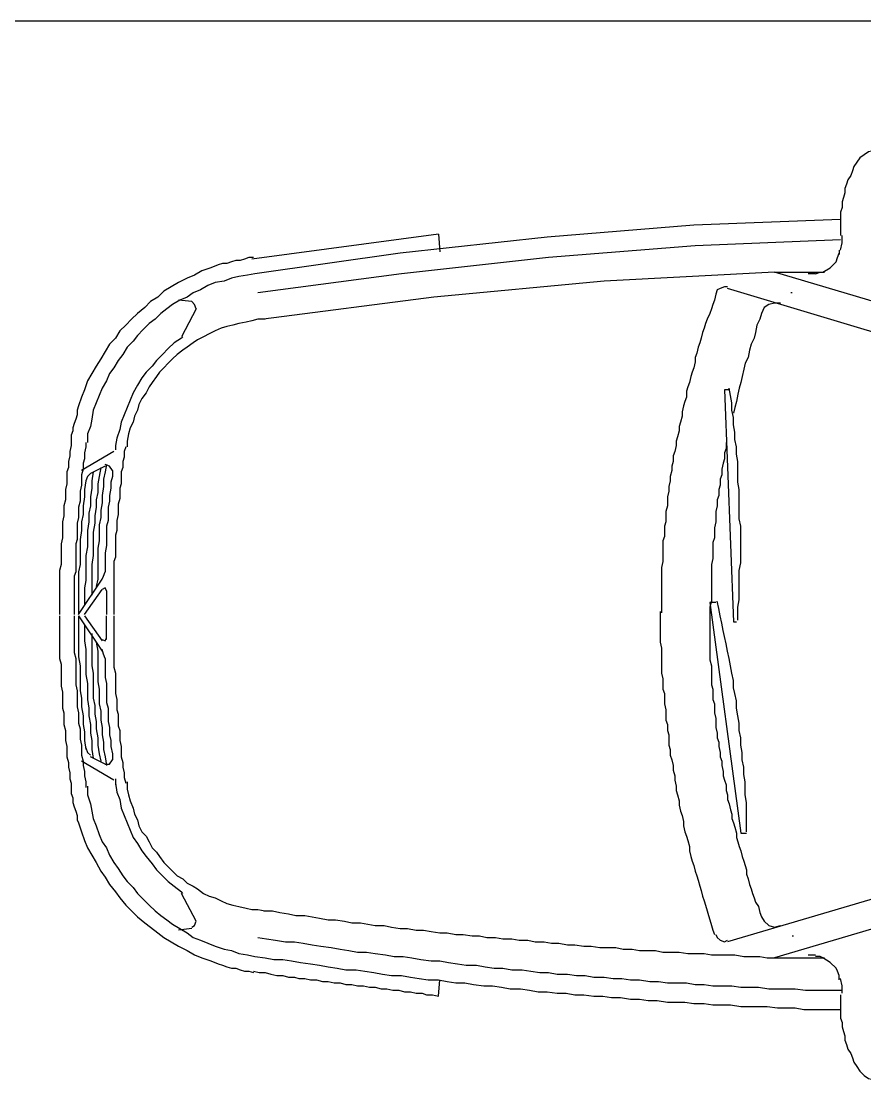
# Model space of a CAD drawing. Header units: millimetres. Extents: x 2273 to 2522, y 1034 to 1187.
# Drawn here: x 2414.89 to 2416.58, y 1158.545 to 1160.665 of the extents above; entities that cross this region are included whole.
import ezdxf

# ---------------------------------------------------------------- set-up
doc = ezdxf.new("R2010")
doc.units = ezdxf.units.MM
doc.layers.add('LAYER8', color=8, linetype='Continuous')

msp = doc.modelspace()

# ---------------------------------------------------------------- linework, layer by layer
at = {"layer": 'LAYER8', "color": 0, "linetype": 'Continuous'}
for points in [[(2419.6048, 1160.6654), (2414.6048, 1160.6654)], [(2416.599, 1160.4066), (2416.5872, 1160.4037), (2416.5784, 1160.3978), (2416.5695, 1160.3919), (2416.5637, 1160.3831)], [(2416.5637, 1160.3831), (2416.5578, 1160.3743), (2416.5548, 1160.3654), (2416.5519, 1160.3566), (2416.546, 1160.3478), (2416.5431, 1160.339), (2416.5401, 1160.3302), (2416.5401, 1160.3213), (2416.5372, 1160.3125), (2416.5342, 1160.3037), (2416.5342, 1160.2919), (2416.5313, 1160.2831), (2416.5313, 1160.2743), (2416.5313, 1160.2654), (2416.5313, 1160.2566), (2416.5313, 1160.2449), (2416.5313, 1160.236)], [(2416.5313, 1160.2684), (2416.2372, 1160.2566), (2415.9431, 1160.2331), (2415.649, 1160.2007), (2415.3578, 1160.1596)], [(2415.7254, 1160.239), (2415.3519, 1160.189)], [(2415.7254, 1160.239), (2415.7284, 1160.2037)], [(2416.5313, 1160.2272), (2416.2401, 1160.2154), (2415.946, 1160.1919), (2415.6519, 1160.1596), (2415.3637, 1160.1213)], [(2416.5313, 1160.2066), (2416.5342, 1160.2213), (2416.5342, 1160.236)], [(2416.4813, 1160.1596), (2416.4901, 1160.1625), (2416.496, 1160.1625), (2416.5107, 1160.1713), (2416.5225, 1160.1831), (2416.5254, 1160.1919), (2416.5284, 1160.2007)], [(2416.5284, 1160.2066), (2416.5284, 1160.1978)], [(2415.3548, 1160.1919), (2415.346, 1160.1919), (2415.3372, 1160.189), (2415.3284, 1160.186), (2415.3195, 1160.186), (2415.3107, 1160.1831), (2415.3019, 1160.1802), (2415.2931, 1160.1802), (2415.2842, 1160.1772), (2415.2695, 1160.1713), (2415.2519, 1160.1654), (2415.2372, 1160.1566), (2415.2225, 1160.1507), (2415.2048, 1160.1419), (2415.1901, 1160.1331), (2415.1754, 1160.1243), (2415.1637, 1160.1125), (2415.149, 1160.1037), (2415.1372, 1160.0919), (2415.1225, 1160.0802), (2415.1107, 1160.0684), (2415.099, 1160.0566), (2415.0872, 1160.0449), (2415.0784, 1160.0302), (2415.0666, 1160.0184), (2415.0578, 1160.0037), (2415.049, 1159.989), (2415.0401, 1159.9743), (2415.0313, 1159.9596), (2415.0225, 1159.9449), (2415.0166, 1159.9272), (2415.0107, 1159.9125), (2415.0048, 1159.8949), (2415.0019, 1159.886), (2415.0019, 1159.8772), (2414.999, 1159.8684), (2414.996, 1159.8596), (2414.9931, 1159.8507), (2414.9931, 1159.8449), (2414.9901, 1159.836), (2414.9901, 1159.8272)], [(2415.3578, 1160.1596), (2415.3431, 1160.1566), (2415.3254, 1160.1537), (2415.3107, 1160.1507), (2415.296, 1160.1449), (2415.2784, 1160.1419), (2415.2637, 1160.136), (2415.249, 1160.1272), (2415.2342, 1160.1213), (2415.2225, 1160.1125), (2415.2078, 1160.1066), (2415.1931, 1160.0978), (2415.1813, 1160.089), (2415.1695, 1160.0802), (2415.1578, 1160.0684), (2415.146, 1160.0596), (2415.1342, 1160.0478), (2415.1225, 1160.036), (2415.1137, 1160.0243), (2415.1019, 1160.0125), (2415.0931, 1159.9978), (2415.0842, 1159.986), (2415.0754, 1159.9713), (2415.0666, 1159.9596), (2415.0607, 1159.9449), (2415.0519, 1159.9302), (2415.046, 1159.9154), (2415.0401, 1159.9007), (2415.0342, 1159.886), (2415.0313, 1159.8684), (2415.0284, 1159.8537), (2415.0225, 1159.839), (2415.0225, 1159.8213)], [(2416.399, 1160.1625), (2416.0578, 1160.1449), (2415.7166, 1160.1125), (2415.3754, 1160.0684)], [(2416.9342, 1160.0037), (2416.399, 1160.1625), (2416.499, 1160.1625)], [(2416.4813, 1160.1596), (2416.4666, 1160.1596)], [(2416.3048, 1160.1331), (2416.299, 1160.1331), (2416.2901, 1160.1302), (2416.2842, 1160.1272), (2416.2813, 1160.1184)], [(2416.2813, 1160.1184), (2416.2784, 1160.1066), (2416.2754, 1160.0978), (2416.2725, 1160.089), (2416.2695, 1160.0802), (2416.2637, 1160.0684), (2416.2607, 1160.0596), (2416.2578, 1160.0507), (2416.2548, 1160.0419), (2416.2519, 1160.0302), (2416.249, 1160.0213), (2416.246, 1160.0125), (2416.2431, 1160.0007), (2416.2401, 1159.9919), (2416.2401, 1159.9831), (2416.2372, 1159.9713), (2416.2342, 1159.9625), (2416.2313, 1159.9537), (2416.2284, 1159.9419), (2416.2254, 1159.9331), (2416.2225, 1159.9243), (2416.2225, 1159.9125), (2416.2195, 1159.9037), (2416.2166, 1159.8949), (2416.2137, 1159.8831), (2416.2137, 1159.8743), (2416.2107, 1159.8625), (2416.2078, 1159.8537), (2416.2078, 1159.8449), (2416.2048, 1159.8331), (2416.2019, 1159.8243), (2416.2019, 1159.8154), (2416.199, 1159.8037), (2416.196, 1159.7949), (2416.196, 1159.7831), (2416.1931, 1159.7743), (2416.1931, 1159.7654), (2416.1901, 1159.7537), (2416.1901, 1159.7449), (2416.1872, 1159.7331), (2416.1872, 1159.7243), (2416.1842, 1159.7125), (2416.1842, 1159.7037), (2416.1842, 1159.6949), (2416.1813, 1159.6831), (2416.1813, 1159.6743), (2416.1813, 1159.6625), (2416.1784, 1159.6537), (2416.1784, 1159.6449), (2416.1784, 1159.6331), (2416.1754, 1159.6243), (2416.1754, 1159.6125), (2416.1754, 1159.6037), (2416.1754, 1159.5919), (2416.1754, 1159.5831), (2416.1725, 1159.5713), (2416.1725, 1159.5625), (2416.1725, 1159.5537), (2416.1725, 1159.5419), (2416.1725, 1159.5331), (2416.1725, 1159.5213), (2416.1725, 1159.5125), (2416.1725, 1159.5007), (2416.1725, 1159.4919), (2416.1725, 1159.4802)], [(2416.8637, 1159.9625), (2416.3048, 1160.1302)], [(2416.4342, 1160.1213), (2416.4313, 1160.1213)], [(2415.2313, 1160.1037), (2415.2048, 1160.1066)], [(2415.2401, 1160.089), (2415.2372, 1160.0978), (2415.2313, 1160.1037)], [(2416.4107, 1160.1007), (2416.399, 1160.1007), (2416.3872, 1160.0978), (2416.3784, 1160.0919), (2416.3725, 1160.0802)], [(2415.3784, 1160.0684), (2415.3637, 1160.0684), (2415.3519, 1160.0654), (2415.3401, 1160.0625), (2415.3254, 1160.0596), (2415.3137, 1160.0566), (2415.3019, 1160.0537), (2415.2901, 1160.0507), (2415.2784, 1160.0449), (2415.2666, 1160.039), (2415.2548, 1160.0331), (2415.2431, 1160.0272), (2415.2342, 1160.0213), (2415.2225, 1160.0125), (2415.2137, 1160.0066), (2415.2019, 1159.9978), (2415.1931, 1159.989), (2415.1842, 1159.9802), (2415.1754, 1159.9713), (2415.1666, 1159.9625), (2415.1607, 1159.9537), (2415.1519, 1159.9419), (2415.146, 1159.9331), (2415.1401, 1159.9213), (2415.1313, 1159.9096), (2415.1254, 1159.8978), (2415.1225, 1159.886), (2415.1166, 1159.8743), (2415.1137, 1159.8625), (2415.1078, 1159.8507), (2415.1048, 1159.839), (2415.1019, 1159.8243), (2415.1019, 1159.8125)], [(2415.2401, 1160.089), (2415.2107, 1160.0331)], [(2416.3725, 1160.0802), (2416.3695, 1160.0684), (2416.3637, 1160.0566), (2416.3607, 1160.0419), (2416.3578, 1160.0302), (2416.3519, 1160.0184), (2416.349, 1160.0066), (2416.346, 1159.9919), (2416.3401, 1159.9802), (2416.3372, 1159.9684), (2416.3342, 1159.9537), (2416.3313, 1159.9419), (2416.3284, 1159.9302), (2416.3254, 1159.9184), (2416.3225, 1159.9037), (2416.3195, 1159.8919), (2416.3166, 1159.8802)], [(2415.2107, 1160.0302), (2415.196, 1160.0213), (2415.1842, 1160.0096), (2415.1725, 1159.9978), (2415.1607, 1159.986), (2415.1519, 1159.9743), (2415.1401, 1159.9625), (2415.1313, 1159.9507), (2415.1225, 1159.936), (2415.1137, 1159.9213), (2415.1078, 1159.9066), (2415.1019, 1159.8919), (2415.096, 1159.8772), (2415.0901, 1159.8625), (2415.0872, 1159.8478), (2415.0813, 1159.8302), (2415.0784, 1159.8154)], [(2415.2107, 1160.0302), (2415.2137, 1160.0331)], [(2416.299, 1159.9272), (2416.3166, 1159.4625)], [(2416.3078, 1159.9272), (2416.299, 1159.9272)], [(2416.3254, 1159.4654), (2416.3254, 1159.4802), (2416.3254, 1159.4919), (2416.3284, 1159.5066), (2416.3284, 1159.5213), (2416.3284, 1159.536), (2416.3284, 1159.5507), (2416.3284, 1159.5654), (2416.3313, 1159.5802), (2416.3313, 1159.5949), (2416.3313, 1159.6096), (2416.3313, 1159.6243), (2416.3313, 1159.639), (2416.3313, 1159.6537), (2416.3284, 1159.6684), (2416.3284, 1159.6831), (2416.3284, 1159.6978), (2416.3284, 1159.7125), (2416.3284, 1159.7272), (2416.3254, 1159.7419), (2416.3254, 1159.7566), (2416.3254, 1159.7713), (2416.3254, 1159.7831), (2416.3225, 1159.7978), (2416.3225, 1159.8125), (2416.3195, 1159.8272), (2416.3195, 1159.8419), (2416.3166, 1159.8566), (2416.3166, 1159.8713), (2416.3137, 1159.886), (2416.3137, 1159.9007), (2416.3107, 1159.9154), (2416.3078, 1159.9302)], [(2414.9901, 1159.8272), (2414.9901, 1159.8154), (2414.9872, 1159.8037), (2414.9872, 1159.7949), (2414.9842, 1159.7831), (2414.9842, 1159.7713), (2414.9813, 1159.7625), (2414.9813, 1159.7507), (2414.9813, 1159.739), (2414.9784, 1159.7272), (2414.9784, 1159.7184), (2414.9784, 1159.7066), (2414.9754, 1159.6949), (2414.9754, 1159.686), (2414.9754, 1159.6743), (2414.9725, 1159.6625), (2414.9725, 1159.6507), (2414.9725, 1159.6419), (2414.9725, 1159.6302), (2414.9695, 1159.6184), (2414.9695, 1159.6096), (2414.9695, 1159.5978), (2414.9695, 1159.586), (2414.9695, 1159.5772), (2414.9666, 1159.5654), (2414.9666, 1159.5537), (2414.9666, 1159.5419), (2414.9666, 1159.5331), (2414.9666, 1159.5213), (2414.9666, 1159.5096), (2414.9666, 1159.4978), (2414.9666, 1159.489), (2414.9666, 1159.4772)], [(2415.0195, 1159.8213), (2415.0195, 1159.8125), (2415.0166, 1159.8007), (2415.0166, 1159.789), (2415.0137, 1159.7802), (2415.0137, 1159.7684), (2415.0107, 1159.7566), (2415.0107, 1159.7478), (2415.0107, 1159.736), (2415.0078, 1159.7243), (2415.0078, 1159.7154), (2415.0078, 1159.7037), (2415.0048, 1159.6919), (2415.0048, 1159.6831), (2415.0048, 1159.6713), (2415.0019, 1159.6596), (2415.0019, 1159.6507), (2415.0019, 1159.639), (2415.0019, 1159.6272), (2414.999, 1159.6184), (2414.999, 1159.6066), (2414.999, 1159.5949), (2414.999, 1159.586), (2414.999, 1159.5743), (2414.999, 1159.5625), (2414.996, 1159.5537), (2414.996, 1159.5419), (2414.996, 1159.5302), (2414.996, 1159.5213), (2414.996, 1159.5096), (2414.996, 1159.4978), (2414.996, 1159.489), (2414.996, 1159.4772)], [(2415.0784, 1159.8154), (2415.0784, 1159.8066)], [(2416.3019, 1159.8213), (2416.3019, 1159.8096), (2416.299, 1159.8007), (2416.299, 1159.789), (2416.296, 1159.7802), (2416.2931, 1159.7684), (2416.2931, 1159.7566), (2416.2901, 1159.7478), (2416.2901, 1159.736), (2416.2872, 1159.7272), (2416.2872, 1159.7154), (2416.2842, 1159.7066), (2416.2842, 1159.6949), (2416.2813, 1159.6831), (2416.2813, 1159.6743), (2416.2813, 1159.6625), (2416.2784, 1159.6507), (2416.2784, 1159.6419), (2416.2784, 1159.6302), (2416.2754, 1159.6213), (2416.2754, 1159.6096), (2416.2754, 1159.5978), (2416.2754, 1159.589), (2416.2725, 1159.5772), (2416.2725, 1159.5654), (2416.2725, 1159.5566), (2416.2725, 1159.5449), (2416.2725, 1159.536), (2416.2725, 1159.5243), (2416.2725, 1159.5125), (2416.2725, 1159.5037), (2416.2695, 1159.4919), (2416.2695, 1159.4802)], [(2415.0754, 1159.8037), (2415.0107, 1159.7654)], [(2415.099, 1159.8125), (2415.096, 1159.8037), (2415.096, 1159.7919), (2415.0931, 1159.7831), (2415.0931, 1159.7713), (2415.0901, 1159.7625), (2415.0901, 1159.7507), (2415.0901, 1159.739), (2415.0872, 1159.7302), (2415.0872, 1159.7184), (2415.0872, 1159.7096), (2415.0842, 1159.6978), (2415.0842, 1159.689), (2415.0842, 1159.6772), (2415.0813, 1159.6654), (2415.0813, 1159.6566), (2415.0813, 1159.6449), (2415.0784, 1159.636), (2415.0784, 1159.6243), (2415.0784, 1159.6154), (2415.0784, 1159.6037), (2415.0784, 1159.5919), (2415.0754, 1159.5831), (2415.0754, 1159.5713), (2415.0754, 1159.5625), (2415.0754, 1159.5507), (2415.0754, 1159.5419), (2415.0754, 1159.5302), (2415.0754, 1159.5184), (2415.0754, 1159.5096), (2415.0754, 1159.4978), (2415.0754, 1159.489), (2415.0754, 1159.4772)], [(2415.0578, 1159.7743), (2415.0284, 1159.7596)], [(2415.049, 1159.7713), (2415.046, 1159.7537), (2415.0431, 1159.739), (2415.0431, 1159.7213), (2415.0401, 1159.7066), (2415.0401, 1159.6919), (2415.0372, 1159.6743), (2415.0372, 1159.6596), (2415.0342, 1159.6419), (2415.0342, 1159.6272), (2415.0342, 1159.6096), (2415.0342, 1159.5949), (2415.0313, 1159.5772), (2415.0313, 1159.5625), (2415.0313, 1159.5449), (2415.0313, 1159.5302), (2415.0313, 1159.5154)], [(2415.0607, 1159.7772), (2415.0578, 1159.7625), (2415.0548, 1159.7478), (2415.0548, 1159.7331), (2415.0519, 1159.7154), (2415.0519, 1159.7007), (2415.049, 1159.686), (2415.049, 1159.6713), (2415.046, 1159.6566), (2415.046, 1159.639), (2415.046, 1159.6243), (2415.0431, 1159.6096), (2415.0431, 1159.5949), (2415.0431, 1159.5802), (2415.0431, 1159.5625), (2415.0431, 1159.5478), (2415.0401, 1159.5331)], [(2415.0725, 1159.7654), (2415.0666, 1159.7743), (2415.0578, 1159.7772)], [(2415.0342, 1159.7625), (2415.0313, 1159.7449), (2415.0313, 1159.7302), (2415.0284, 1159.7125), (2415.0284, 1159.6949), (2415.0254, 1159.6802), (2415.0254, 1159.6625), (2415.0225, 1159.6449), (2415.0225, 1159.6302), (2415.0225, 1159.6125), (2415.0195, 1159.5949), (2415.0195, 1159.5802), (2415.0195, 1159.5625), (2415.0195, 1159.5449), (2415.0166, 1159.5302), (2415.0166, 1159.5125), (2415.0166, 1159.4949)], [(2415.0284, 1159.7596), (2415.0225, 1159.7537), (2415.0195, 1159.7449)], [(2415.0725, 1159.7654), (2415.0725, 1159.7537), (2415.0695, 1159.7419), (2415.0695, 1159.7302), (2415.0666, 1159.7154), (2415.0666, 1159.7037), (2415.0637, 1159.6919), (2415.0637, 1159.6772), (2415.0637, 1159.6654), (2415.0607, 1159.6537), (2415.0607, 1159.639), (2415.0607, 1159.6272), (2415.0607, 1159.6154), (2415.0578, 1159.6007), (2415.0578, 1159.589), (2415.0578, 1159.5772), (2415.0578, 1159.5625)], [(2415.0195, 1159.7449), (2415.0166, 1159.7272), (2415.0166, 1159.7125), (2415.0137, 1159.6949), (2415.0137, 1159.6772), (2415.0107, 1159.6625), (2415.0107, 1159.6449), (2415.0078, 1159.6272), (2415.0078, 1159.6125), (2415.0078, 1159.5949), (2415.0078, 1159.5772), (2415.0048, 1159.5625), (2415.0048, 1159.5449), (2415.0048, 1159.5272), (2415.0048, 1159.5125), (2415.0048, 1159.4949), (2415.0048, 1159.4772)], [(2415.0519, 1159.5478), (2415.0548, 1159.5537), (2415.0578, 1159.5625)], [(2415.0048, 1159.4772), (2415.0519, 1159.5478)], [(2415.0166, 1159.4772), (2415.0519, 1159.5272)], [(2415.0607, 1159.5243), (2415.0578, 1159.5302), (2415.0519, 1159.5272)], [(2415.0607, 1159.5243), (2415.0607, 1159.4772)], [(2416.2695, 1159.5007), (2416.3313, 1159.039)], [(2416.2813, 1159.5007), (2416.2695, 1159.5007)], [(2416.3431, 1159.0419), (2416.3431, 1159.0566), (2416.3431, 1159.0713), (2416.3431, 1159.086), (2416.3431, 1159.1007), (2416.3401, 1159.1154), (2416.3401, 1159.1302), (2416.3401, 1159.1419), (2416.3372, 1159.1566), (2416.3372, 1159.1713), (2416.3342, 1159.186), (2416.3342, 1159.2007), (2416.3313, 1159.2154), (2416.3313, 1159.2302), (2416.3284, 1159.2449), (2416.3284, 1159.2596), (2416.3254, 1159.2743), (2416.3225, 1159.289), (2416.3225, 1159.3037), (2416.3195, 1159.3184), (2416.3166, 1159.3302), (2416.3166, 1159.3449), (2416.3137, 1159.3596), (2416.3107, 1159.3743), (2416.3078, 1159.389), (2416.3048, 1159.4037), (2416.3019, 1159.4184), (2416.299, 1159.4331), (2416.296, 1159.4449), (2416.2931, 1159.4596), (2416.2901, 1159.4743), (2416.2872, 1159.489), (2416.2842, 1159.5037)], [(2414.9666, 1159.4743), (2414.9666, 1159.4654), (2414.9666, 1159.4537), (2414.9666, 1159.4419), (2414.9666, 1159.4331), (2414.9666, 1159.4213), (2414.9666, 1159.4096), (2414.9666, 1159.3978), (2414.9666, 1159.389), (2414.9695, 1159.3772), (2414.9695, 1159.3654), (2414.9695, 1159.3566), (2414.9695, 1159.3449), (2414.9695, 1159.3331), (2414.9725, 1159.3213), (2414.9725, 1159.3125), (2414.9725, 1159.3007), (2414.9725, 1159.289), (2414.9754, 1159.2802), (2414.9754, 1159.2684), (2414.9754, 1159.2566), (2414.9784, 1159.2449), (2414.9784, 1159.236), (2414.9784, 1159.2243), (2414.9813, 1159.2125), (2414.9813, 1159.2037), (2414.9813, 1159.1919), (2414.9842, 1159.1802), (2414.9842, 1159.1713), (2414.9872, 1159.1596), (2414.9872, 1159.1478), (2414.9901, 1159.139), (2414.9901, 1159.1272)], [(2414.996, 1159.4743), (2414.996, 1159.4654), (2414.996, 1159.4537), (2414.996, 1159.4419), (2414.996, 1159.4331), (2414.996, 1159.4213), (2414.996, 1159.4096), (2414.996, 1159.4007), (2414.999, 1159.389), (2414.999, 1159.3772), (2414.999, 1159.3684), (2414.999, 1159.3566), (2414.999, 1159.3449), (2414.999, 1159.336), (2415.0019, 1159.3243), (2415.0019, 1159.3125), (2415.0019, 1159.3037), (2415.0019, 1159.2919), (2415.0048, 1159.2802), (2415.0048, 1159.2713), (2415.0048, 1159.2596), (2415.0078, 1159.2478), (2415.0078, 1159.239), (2415.0078, 1159.2272), (2415.0107, 1159.2154), (2415.0107, 1159.2066), (2415.0107, 1159.1949), (2415.0137, 1159.1831), (2415.0137, 1159.1743), (2415.0166, 1159.1625), (2415.0166, 1159.1537), (2415.0195, 1159.1419), (2415.0195, 1159.1302)], [(2415.0048, 1159.4743), (2415.0048, 1159.4596), (2415.0048, 1159.4419), (2415.0048, 1159.4243), (2415.0048, 1159.4096), (2415.0048, 1159.3919), (2415.0078, 1159.3743), (2415.0078, 1159.3596), (2415.0078, 1159.3419), (2415.0078, 1159.3243), (2415.0107, 1159.3096), (2415.0107, 1159.2919), (2415.0137, 1159.2743), (2415.0137, 1159.2566), (2415.0166, 1159.2419), (2415.0166, 1159.2243), (2415.0195, 1159.2066)], [(2415.0048, 1159.4743), (2415.0519, 1159.4037)], [(2415.0166, 1159.4743), (2415.0519, 1159.4243)], [(2415.0607, 1159.4272), (2415.0607, 1159.4743)], [(2415.0754, 1159.4743), (2415.0754, 1159.4654), (2415.0754, 1159.4537), (2415.0754, 1159.4449), (2415.0754, 1159.4331), (2415.0754, 1159.4243), (2415.0754, 1159.4125), (2415.0754, 1159.4007), (2415.0754, 1159.3919), (2415.0754, 1159.3802), (2415.0754, 1159.3713), (2415.0784, 1159.3596), (2415.0784, 1159.3507), (2415.0784, 1159.339), (2415.0784, 1159.3272), (2415.0784, 1159.3184), (2415.0813, 1159.3066), (2415.0813, 1159.2978), (2415.0813, 1159.286), (2415.0842, 1159.2772), (2415.0842, 1159.2654), (2415.0842, 1159.2537), (2415.0872, 1159.2449), (2415.0872, 1159.2331), (2415.0872, 1159.2243), (2415.0901, 1159.2125), (2415.0901, 1159.2037), (2415.0901, 1159.1919), (2415.0931, 1159.1802), (2415.0931, 1159.1713), (2415.096, 1159.1596), (2415.096, 1159.1507), (2415.099, 1159.139)], [(2416.1695, 1159.4831), (2416.1695, 1159.4713), (2416.1695, 1159.4625), (2416.1695, 1159.4507), (2416.1695, 1159.4419), (2416.1695, 1159.4302), (2416.1695, 1159.4213), (2416.1725, 1159.4096), (2416.1725, 1159.4007), (2416.1725, 1159.389), (2416.1725, 1159.3802), (2416.1725, 1159.3684), (2416.1725, 1159.3596), (2416.1754, 1159.3478), (2416.1754, 1159.339), (2416.1754, 1159.3272), (2416.1784, 1159.3184), (2416.1784, 1159.3066), (2416.1784, 1159.2978), (2416.1813, 1159.286), (2416.1813, 1159.2772), (2416.1813, 1159.2654), (2416.1842, 1159.2566), (2416.1842, 1159.2449), (2416.1872, 1159.236), (2416.1872, 1159.2272), (2416.1872, 1159.2154), (2416.1901, 1159.2066), (2416.1901, 1159.1949), (2416.1931, 1159.186), (2416.196, 1159.1743), (2416.196, 1159.1654), (2416.199, 1159.1537), (2416.199, 1159.1449), (2416.2019, 1159.1331), (2416.2019, 1159.1243), (2416.2048, 1159.1154), (2416.2078, 1159.1037), (2416.2078, 1159.0949), (2416.2107, 1159.0831), (2416.2137, 1159.0743), (2416.2166, 1159.0625), (2416.2166, 1159.0537), (2416.2195, 1159.0419), (2416.2225, 1159.0331), (2416.2254, 1159.0243), (2416.2284, 1159.0125), (2416.2284, 1159.0037), (2416.2313, 1158.9919), (2416.2342, 1158.9831), (2416.2372, 1158.9743), (2416.2401, 1158.9625), (2416.2431, 1158.9537), (2416.246, 1158.9449), (2416.249, 1158.9331), (2416.2519, 1158.9243), (2416.2548, 1158.9125), (2416.2578, 1158.9037), (2416.2607, 1158.8949), (2416.2637, 1158.8831), (2416.2666, 1158.8743), (2416.2695, 1158.8654), (2416.2725, 1158.8537), (2416.2754, 1158.8449), (2416.2784, 1158.836)], [(2416.2695, 1159.4831), (2416.2695, 1159.4743), (2416.2695, 1159.4625), (2416.2695, 1159.4537), (2416.2695, 1159.4449), (2416.2695, 1159.4331), (2416.2695, 1159.4243), (2416.2695, 1159.4154), (2416.2695, 1159.4037), (2416.2695, 1159.3949), (2416.2695, 1159.386), (2416.2725, 1159.3743), (2416.2725, 1159.3654), (2416.2725, 1159.3566), (2416.2725, 1159.3478), (2416.2725, 1159.336), (2416.2754, 1159.3272), (2416.2754, 1159.3184), (2416.2754, 1159.3066), (2416.2784, 1159.2978), (2416.2784, 1159.289), (2416.2784, 1159.2802), (2416.2813, 1159.2684), (2416.2813, 1159.2596), (2416.2813, 1159.2507), (2416.2842, 1159.239), (2416.2842, 1159.2302), (2416.2872, 1159.2213), (2416.2872, 1159.2125), (2416.2901, 1159.2007), (2416.2901, 1159.1919), (2416.2931, 1159.1831), (2416.2931, 1159.1743), (2416.296, 1159.1625), (2416.296, 1159.1537), (2416.299, 1159.1449), (2416.3019, 1159.136), (2416.3019, 1159.1243), (2416.3048, 1159.1154), (2416.3048, 1159.1066), (2416.3078, 1159.0978), (2416.3107, 1159.086), (2416.3137, 1159.0772), (2416.3137, 1159.0684), (2416.3166, 1159.0596), (2416.3195, 1159.0507), (2416.3225, 1159.039), (2416.3225, 1159.0302), (2416.3254, 1159.0213), (2416.3284, 1159.0125), (2416.3313, 1159.0037), (2416.3342, 1158.9919), (2416.3372, 1158.9831), (2416.3401, 1158.9743), (2416.3431, 1158.9654), (2416.3431, 1158.9566), (2416.346, 1158.9478), (2416.349, 1158.936), (2416.3519, 1158.9272), (2416.3548, 1158.9184), (2416.3578, 1158.9096), (2416.3607, 1158.9007), (2416.3666, 1158.8919), (2416.3695, 1158.8802), (2416.3725, 1158.8713)], [(2415.0166, 1159.4566), (2415.0166, 1159.439), (2415.0166, 1159.4243), (2415.0195, 1159.4066), (2415.0195, 1159.389), (2415.0195, 1159.3743), (2415.0195, 1159.3566), (2415.0225, 1159.339), (2415.0225, 1159.3243), (2415.0225, 1159.3066), (2415.0254, 1159.289), (2415.0254, 1159.2743), (2415.0284, 1159.2566), (2415.0284, 1159.239), (2415.0313, 1159.2243), (2415.0313, 1159.2066), (2415.0342, 1159.189)], [(2416.3166, 1159.4625), (2416.3225, 1159.4625)], [(2415.0313, 1159.439), (2415.0313, 1159.4213), (2415.0313, 1159.4066), (2415.0313, 1159.3919), (2415.0313, 1159.3743), (2415.0342, 1159.3596), (2415.0342, 1159.3419), (2415.0342, 1159.3272), (2415.0342, 1159.3096), (2415.0372, 1159.2949), (2415.0372, 1159.2772), (2415.0401, 1159.2625), (2415.0401, 1159.2478), (2415.0431, 1159.2302), (2415.0431, 1159.2154), (2415.046, 1159.1978), (2415.049, 1159.1831)], [(2415.0401, 1159.4213), (2415.0431, 1159.4037), (2415.0431, 1159.389), (2415.0431, 1159.3743), (2415.0431, 1159.3596), (2415.0431, 1159.3419), (2415.046, 1159.3272), (2415.046, 1159.3125), (2415.046, 1159.2978), (2415.049, 1159.2831), (2415.049, 1159.2654), (2415.0519, 1159.2507), (2415.0519, 1159.236), (2415.0548, 1159.2213), (2415.0548, 1159.2066), (2415.0578, 1159.1919), (2415.0607, 1159.1743)], [(2415.0519, 1159.4272), (2415.0578, 1159.4243), (2415.0607, 1159.4302)], [(2415.0578, 1159.389), (2415.0548, 1159.3978), (2415.0519, 1159.4066)], [(2415.0578, 1159.389), (2415.0578, 1159.3772), (2415.0578, 1159.3654), (2415.0578, 1159.3507), (2415.0607, 1159.339), (2415.0607, 1159.3272), (2415.0607, 1159.3125), (2415.0607, 1159.3007), (2415.0637, 1159.289), (2415.0637, 1159.2743), (2415.0637, 1159.2625), (2415.0666, 1159.2507), (2415.0666, 1159.236), (2415.0695, 1159.2243), (2415.0695, 1159.2125), (2415.0725, 1159.1978), (2415.0725, 1159.186)], [(2415.0195, 1159.2096), (2415.0225, 1159.2007), (2415.0284, 1159.1949)], [(2415.0754, 1159.1449), (2415.0107, 1159.1831)], [(2415.0578, 1159.1772), (2415.0284, 1159.1919)], [(2415.0578, 1159.1772), (2415.0666, 1159.1772), (2415.0725, 1159.186)], [(2415.0784, 1159.1478), (2415.0784, 1159.136)], [(2415.0784, 1159.139), (2415.0813, 1159.1213), (2415.0872, 1159.1066), (2415.0901, 1159.089), (2415.096, 1159.0743), (2415.1019, 1159.0596), (2415.1078, 1159.0449), (2415.1137, 1159.0302), (2415.1225, 1159.0184), (2415.1313, 1159.0037), (2415.1401, 1158.9919), (2415.1519, 1158.9772), (2415.1607, 1158.9654), (2415.1725, 1158.9537), (2415.1842, 1158.9419), (2415.196, 1158.9331), (2415.2107, 1158.9213)], [(2415.1019, 1159.1419), (2415.1019, 1159.1272), (2415.1048, 1159.1154), (2415.1078, 1159.1037), (2415.1137, 1159.089), (2415.1166, 1159.0772), (2415.1225, 1159.0654), (2415.1254, 1159.0537), (2415.1313, 1159.0419), (2415.1401, 1159.0331), (2415.146, 1159.0213), (2415.1519, 1159.0096), (2415.1607, 1159.0007), (2415.1666, 1158.9919), (2415.1754, 1158.9802), (2415.1842, 1158.9713), (2415.1931, 1158.9625), (2415.2019, 1158.9537), (2415.2137, 1158.9478), (2415.2225, 1158.939), (2415.2342, 1158.9331), (2415.2431, 1158.9272), (2415.2548, 1158.9184), (2415.2666, 1158.9125), (2415.2784, 1158.9096), (2415.2901, 1158.9037), (2415.3019, 1158.8978), (2415.3137, 1158.8949), (2415.3254, 1158.8919), (2415.3401, 1158.889), (2415.3519, 1158.886), (2415.3637, 1158.886), (2415.3784, 1158.8831)], [(2414.9901, 1159.1272), (2414.9901, 1159.1184), (2414.9931, 1159.1096), (2414.9931, 1159.1007), (2414.996, 1159.0919), (2414.999, 1159.0831), (2415.0019, 1159.0743), (2415.0019, 1159.0654), (2415.0048, 1159.0596), (2415.0107, 1159.0419), (2415.0166, 1159.0243), (2415.0225, 1159.0096), (2415.0313, 1158.9949), (2415.0401, 1158.9802), (2415.049, 1158.9625), (2415.0578, 1158.9507), (2415.0666, 1158.936), (2415.0784, 1158.9213), (2415.0872, 1158.9096), (2415.099, 1158.8949), (2415.1107, 1158.8831), (2415.1225, 1158.8713), (2415.1372, 1158.8596), (2415.149, 1158.8507), (2415.1637, 1158.839), (2415.1754, 1158.8302), (2415.1901, 1158.8213), (2415.2048, 1158.8125), (2415.2225, 1158.8037), (2415.2372, 1158.7949), (2415.2519, 1158.789), (2415.2695, 1158.7831), (2415.2842, 1158.7772), (2415.2931, 1158.7743), (2415.3019, 1158.7713), (2415.3107, 1158.7684), (2415.3195, 1158.7684), (2415.3284, 1158.7654), (2415.3372, 1158.7625), (2415.346, 1158.7625), (2415.3548, 1158.7596)], [(2415.0225, 1159.1331), (2415.0225, 1159.1154), (2415.0284, 1159.0978), (2415.0313, 1159.0831), (2415.0342, 1159.0684), (2415.0401, 1159.0537), (2415.046, 1159.036), (2415.0519, 1159.0213), (2415.0607, 1159.0096), (2415.0666, 1158.9949), (2415.0754, 1158.9802), (2415.0842, 1158.9684), (2415.0931, 1158.9537), (2415.1019, 1158.9419), (2415.1137, 1158.9302), (2415.1225, 1158.9184), (2415.1342, 1158.9066), (2415.146, 1158.8949), (2415.1578, 1158.8831), (2415.1695, 1158.8743), (2415.1813, 1158.8654), (2415.1931, 1158.8566), (2415.2078, 1158.8478), (2415.2225, 1158.839), (2415.2342, 1158.8302), (2415.249, 1158.8243), (2415.2637, 1158.8184), (2415.2784, 1158.8125), (2415.296, 1158.8066), (2415.3107, 1158.8037), (2415.3254, 1158.7978), (2415.3431, 1158.7949), (2415.3578, 1158.7919)], [(2416.3313, 1159.039), (2416.3431, 1159.039)], [(2416.8637, 1158.986), (2416.3048, 1158.8213)], [(2416.9342, 1158.9478), (2416.399, 1158.789)], [(2415.2137, 1158.9184), (2415.2107, 1158.9213)], [(2415.2401, 1158.8625), (2415.2107, 1158.9184)], [(2415.3754, 1158.8831), (2415.3931, 1158.8831), (2415.4078, 1158.8802), (2415.4254, 1158.8772), (2415.4401, 1158.8743), (2415.4578, 1158.8743), (2415.4725, 1158.8713), (2415.4872, 1158.8684), (2415.5048, 1158.8654), (2415.5195, 1158.8654), (2415.5372, 1158.8625), (2415.5519, 1158.8596), (2415.5695, 1158.8596), (2415.5842, 1158.8566), (2415.599, 1158.8537), (2415.6166, 1158.8537), (2415.6313, 1158.8507), (2415.649, 1158.8478), (2415.6637, 1158.8478), (2415.6813, 1158.8449), (2415.696, 1158.8449), (2415.7107, 1158.8419), (2415.7284, 1158.839), (2415.7431, 1158.839), (2415.7607, 1158.836), (2415.7754, 1158.836), (2415.7931, 1158.8331), (2415.8078, 1158.8331), (2415.8225, 1158.8302), (2415.8401, 1158.8302), (2415.8548, 1158.8272), (2415.8725, 1158.8272), (2415.8872, 1158.8243), (2415.9048, 1158.8243), (2415.9195, 1158.8213), (2415.9372, 1158.8213), (2415.9519, 1158.8184), (2415.9666, 1158.8184), (2415.9842, 1158.8154), (2415.999, 1158.8154), (2416.0166, 1158.8125), (2416.0313, 1158.8125), (2416.049, 1158.8096), (2416.0637, 1158.8096), (2416.0813, 1158.8096), (2416.096, 1158.8066), (2416.1137, 1158.8066), (2416.1284, 1158.8037), (2416.1431, 1158.8037), (2416.1607, 1158.8037), (2416.1754, 1158.8007), (2416.1931, 1158.8007), (2416.2078, 1158.8007), (2416.2254, 1158.7978), (2416.2401, 1158.7978), (2416.2578, 1158.7978), (2416.2725, 1158.7949), (2416.2901, 1158.7949), (2416.3048, 1158.7949), (2416.3195, 1158.7949), (2416.3372, 1158.7919), (2416.3519, 1158.7919), (2416.3695, 1158.7919), (2416.3842, 1158.789), (2416.4019, 1158.789)], [(2415.2313, 1158.8507), (2415.2372, 1158.8537), (2415.2401, 1158.8625)], [(2416.3725, 1158.8713), (2416.3784, 1158.8625), (2416.3872, 1158.8537), (2416.399, 1158.8507), (2416.4107, 1158.8537)], [(2415.2313, 1158.8478), (2415.2048, 1158.8449)], [(2415.3637, 1158.8302), (2415.3813, 1158.8272), (2415.399, 1158.8243), (2415.4195, 1158.8213), (2415.4372, 1158.8213), (2415.4548, 1158.8184), (2415.4725, 1158.8154), (2415.4901, 1158.8125), (2415.5107, 1158.8096), (2415.5284, 1158.8066), (2415.546, 1158.8037), (2415.5637, 1158.8007), (2415.5813, 1158.8007), (2415.599, 1158.7978), (2415.6195, 1158.7949), (2415.6372, 1158.7919), (2415.6548, 1158.7919), (2415.6725, 1158.789), (2415.6901, 1158.786), (2415.7107, 1158.7831), (2415.7284, 1158.7831), (2415.746, 1158.7802), (2415.7637, 1158.7772), (2415.7813, 1158.7743), (2415.8019, 1158.7743), (2415.8195, 1158.7713), (2415.8372, 1158.7684), (2415.8548, 1158.7684), (2415.8725, 1158.7654), (2415.8931, 1158.7654), (2415.9107, 1158.7625), (2415.9284, 1158.7596), (2415.946, 1158.7596), (2415.9637, 1158.7566), (2415.9842, 1158.7566), (2416.0019, 1158.7537), (2416.0195, 1158.7537), (2416.0372, 1158.7507), (2416.0578, 1158.7507), (2416.0754, 1158.7478), (2416.0931, 1158.7478), (2416.1107, 1158.7449), (2416.1284, 1158.7449), (2416.149, 1158.7419), (2416.1666, 1158.7419), (2416.1842, 1158.739), (2416.2019, 1158.739), (2416.2225, 1158.739), (2416.2401, 1158.736), (2416.2578, 1158.736), (2416.2754, 1158.7331), (2416.296, 1158.7331), (2416.3137, 1158.7331), (2416.3313, 1158.7302), (2416.349, 1158.7302), (2416.3666, 1158.7302), (2416.3872, 1158.7272), (2416.4048, 1158.7272), (2416.4225, 1158.7272), (2416.4401, 1158.7272), (2416.4607, 1158.7243), (2416.4784, 1158.7243), (2416.496, 1158.7243), (2416.5137, 1158.7243), (2416.5342, 1158.7243)], [(2416.2813, 1158.836), (2416.2842, 1158.8302), (2416.2901, 1158.8243), (2416.299, 1158.8213), (2416.3048, 1158.8243)], [(2416.4342, 1158.8331), (2416.4372, 1158.8331)], [(2415.3578, 1158.7919), (2415.3784, 1158.789), (2415.396, 1158.786), (2415.4137, 1158.786), (2415.4313, 1158.7831), (2415.449, 1158.7802), (2415.4695, 1158.7772), (2415.4872, 1158.7743), (2415.5048, 1158.7713), (2415.5225, 1158.7684), (2415.5401, 1158.7654), (2415.5607, 1158.7654), (2415.5784, 1158.7625), (2415.596, 1158.7596), (2415.6137, 1158.7566), (2415.6313, 1158.7537), (2415.6519, 1158.7537), (2415.6695, 1158.7507), (2415.6872, 1158.7478), (2415.7048, 1158.7449), (2415.7254, 1158.7449), (2415.7431, 1158.7419), (2415.7607, 1158.739), (2415.7784, 1158.739), (2415.796, 1158.736), (2415.8166, 1158.7331), (2415.8342, 1158.7331), (2415.8519, 1158.7302), (2415.8695, 1158.7272), (2415.8901, 1158.7272), (2415.9078, 1158.7243), (2415.9254, 1158.7213), (2415.9431, 1158.7213), (2415.9637, 1158.7184), (2415.9813, 1158.7184), (2415.999, 1158.7154), (2416.0166, 1158.7154), (2416.0372, 1158.7125), (2416.0548, 1158.7125), (2416.0725, 1158.7096), (2416.0901, 1158.7096), (2416.1107, 1158.7066), (2416.1284, 1158.7066), (2416.146, 1158.7037), (2416.1637, 1158.7037), (2416.1842, 1158.7007), (2416.2019, 1158.7007), (2416.2195, 1158.7007), (2416.2372, 1158.6978), (2416.2578, 1158.6978), (2416.2754, 1158.6949), (2416.2931, 1158.6949), (2416.3107, 1158.6949), (2416.3313, 1158.6919), (2416.349, 1158.6919), (2416.3666, 1158.6919), (2416.3842, 1158.6919), (2416.4048, 1158.689), (2416.4225, 1158.689), (2416.4401, 1158.689), (2416.4578, 1158.686), (2416.4784, 1158.686), (2416.496, 1158.686), (2416.5137, 1158.686), (2416.5313, 1158.686)], [(2416.399, 1158.789), (2416.499, 1158.789)], [(2416.4666, 1158.7949), (2416.4813, 1158.7949)], [(2416.5284, 1158.7537), (2416.5254, 1158.7625), (2416.5225, 1158.7684), (2416.5107, 1158.7802), (2416.496, 1158.789), (2416.4901, 1158.7919), (2416.4813, 1158.7919)], [(2415.3548, 1158.7625), (2415.3666, 1158.7596), (2415.3784, 1158.7596), (2415.3901, 1158.7566), (2415.4019, 1158.7537), (2415.4137, 1158.7537), (2415.4254, 1158.7507), (2415.4372, 1158.7507), (2415.446, 1158.7478), (2415.4578, 1158.7478), (2415.4695, 1158.7449), (2415.4813, 1158.7449), (2415.4931, 1158.7419), (2415.5048, 1158.7419), (2415.5166, 1158.739), (2415.5284, 1158.739), (2415.5401, 1158.736), (2415.5519, 1158.736), (2415.5637, 1158.7331), (2415.5754, 1158.7331), (2415.5872, 1158.7302), (2415.599, 1158.7302), (2415.6107, 1158.7272), (2415.6225, 1158.7272), (2415.6342, 1158.7243), (2415.646, 1158.7243), (2415.6578, 1158.7213), (2415.6695, 1158.7213), (2415.6813, 1158.7184), (2415.6931, 1158.7184), (2415.7019, 1158.7154), (2415.7137, 1158.7154), (2415.7254, 1158.7125)], [(2416.5284, 1158.7449), (2416.5284, 1158.7537)], [(2415.7254, 1158.7125), (2415.7284, 1158.7449)], [(2416.5342, 1158.7184), (2416.5342, 1158.7331), (2416.5313, 1158.7478)], [(2416.5313, 1158.7154), (2416.5313, 1158.7066), (2416.5313, 1158.6978), (2416.5313, 1158.689), (2416.5313, 1158.6772), (2416.5313, 1158.6684), (2416.5342, 1158.6596), (2416.5342, 1158.6507), (2416.5372, 1158.6419), (2416.5401, 1158.6331), (2416.5401, 1158.6243), (2416.5431, 1158.6154), (2416.546, 1158.6066), (2416.5519, 1158.5978), (2416.5548, 1158.589), (2416.5578, 1158.5802), (2416.5637, 1158.5713)], [(2416.5637, 1158.5713), (2416.5695, 1158.5625), (2416.5784, 1158.5537), (2416.5872, 1158.5478), (2416.599, 1158.5449)]]:
    msp.add_lwpolyline(points, dxfattribs=at)

doc.saveas('drawing.dxf')
